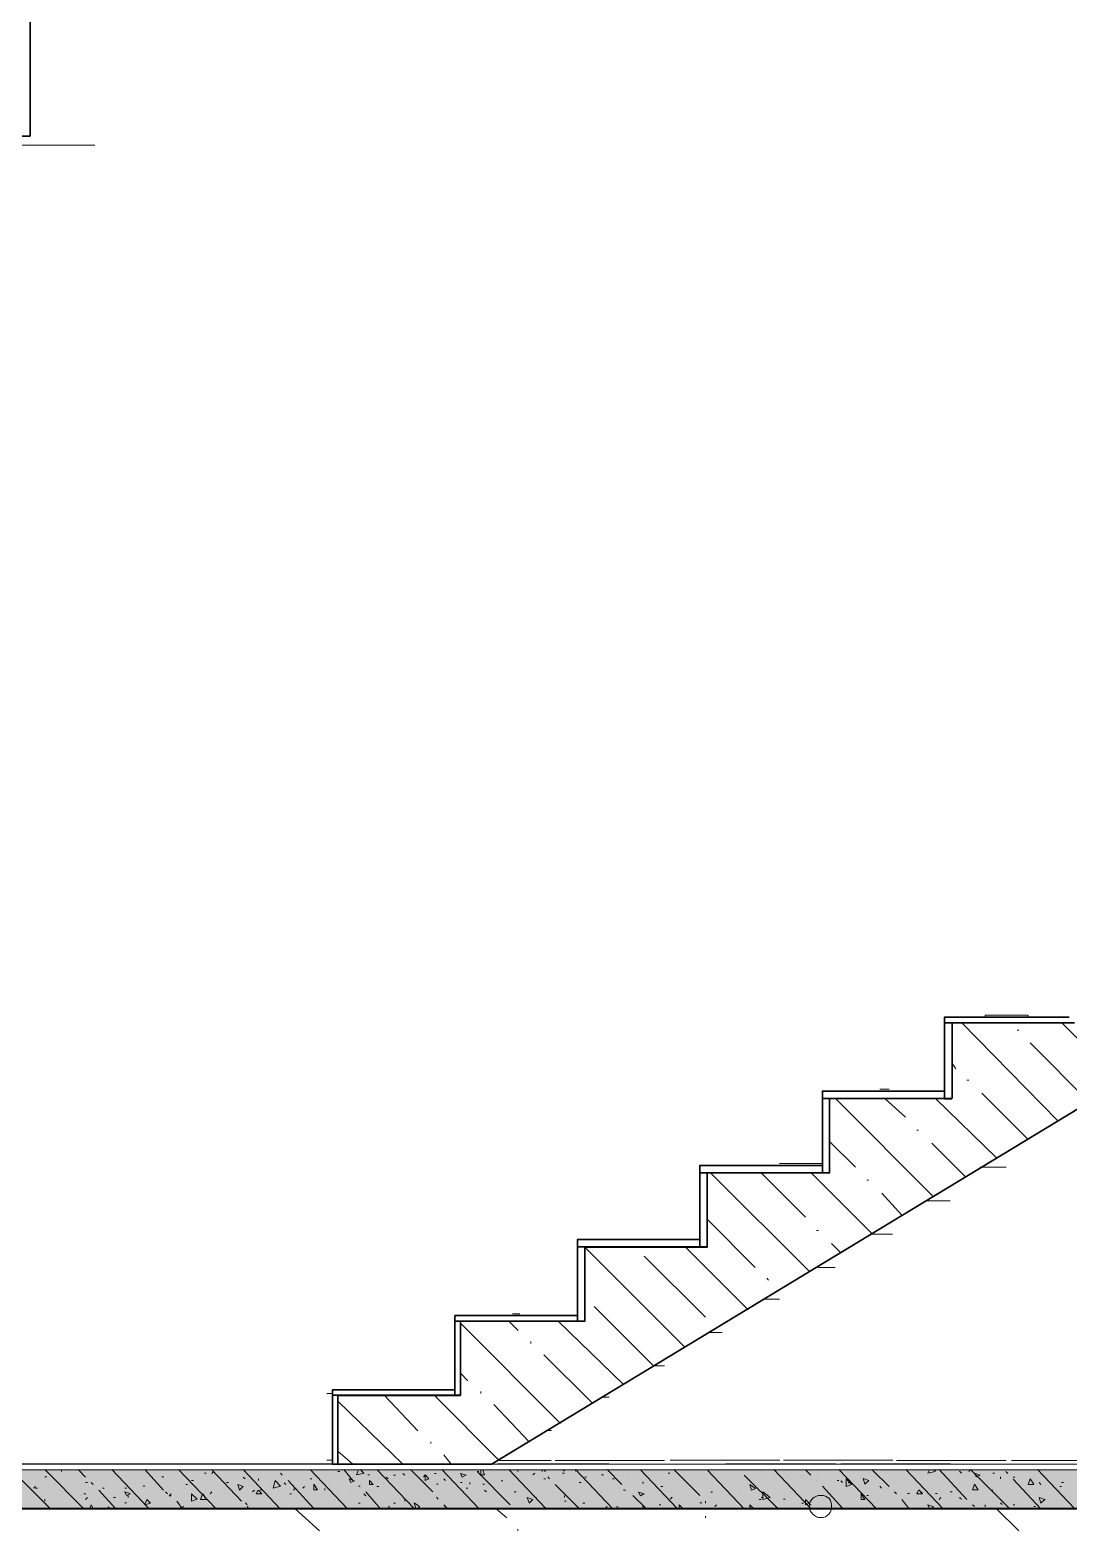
# Model space of a CAD drawing. Header units: millimetres. Extents: x -401725 to 250493, y 305116 to 802890.
# Drawn here: x -375100.369 to -375099.436, y 508948.439 to 508949.787 of the extents above; entities that cross this region are included whole.
import ezdxf

# ---------------------------------------------------------------- set-up
doc = ezdxf.new("R2010")
doc.units = ezdxf.units.MM
doc.layers.add('PDF _Геометрия', color=7, linetype='Continuous', true_color=0x1d1d1d)
doc.layers.add('PDF _Сплошная заливка', color=7, linetype='Continuous', true_color=0xffffff)

msp = doc.modelspace()

# ---------------------------------------------------------------- linework, layer by layer
at = {"color": 7, "lineweight": 30}
for points in [[(-375101.4121, 508949.6922), (-375100.369, 508949.6922), (-375100.369, 508949.8373)], [(-375099.4355, 508948.9006), (-375099.5474, 508948.9006), (-375099.5474, 508948.8341), (-375099.6572, 508948.8341), (-375099.6572, 508948.7674), (-375099.7672, 508948.7674), (-375099.7672, 508948.7007), (-375099.8772, 508948.7007), (-375099.8773, 508948.6324), (-375099.9873, 508948.6324), (-375099.9873, 508948.5657), (-375100.0973, 508948.5657), (-375100.0972, 508948.4991), (-375101.4124, 508948.499)]]:
    msp.add_lwpolyline(points, dxfattribs=at)
at = {"layer": 'PDF _Геометрия', "color": 253, "lineweight": 9, "true_color": 0xaeadac}
for points in [[(-375100.3108, 508949.684), (-375100.3891, 508949.684)], [(-375099.6574, 508948.769), (-375099.6958, 508948.769)], [(-375099.4922, 508948.7657), (-375099.5157, 508948.7657)], [(-375099.5423, 508948.7356), (-375099.564, 508948.7356)], [(-375099.5941, 508948.7056), (-375099.6124, 508948.7056)], [(-375099.6458, 508948.6756), (-375099.6607, 508948.6756)], [(-375099.6958, 508948.6473), (-375099.7107, 508948.6473)], [(-375099.7473, 508948.6172), (-375099.7591, 508948.6172)], [(-375099.7991, 508948.5872), (-375099.8074, 508948.5872)], [(-375100.0973, 508948.5624), (-375100.1022, 508948.5624)], [(-375099.8488, 508948.5592), (-375099.8555, 508948.5592)], [(-375099.9006, 508948.5291), (-375099.9039, 508948.5291)], [(-375100.0973, 508948.5024), (-375100.1022, 508948.5024)], [(-375099.9007, 508948.5023), (-375099.9473, 508948.5023)], [(-375099.799, 508948.5023), (-375099.8973, 508948.5023)], [(-375099.6955, 508948.5024), (-375099.7938, 508948.5024)], [(-375099.5938, 508948.5024), (-375099.6922, 508948.5024)], [(-375099.4922, 508948.5023), (-375099.5906, 508948.5023)], [(-375099.389, 508948.5023), (-375099.4874, 508948.5023)], [(-375100.0972, 508948.4991), (-375100.1372, 508948.4991)], [(-375099.9522, 508948.4992), (-375099.9538, 508948.4992)], [(-375099.849, 508948.4991), (-375099.949, 508948.4991)], [(-375099.7474, 508948.499), (-375099.8457, 508948.499)], [(-375099.6455, 508948.4991), (-375099.7439, 508948.4991)], [(-375099.5422, 508948.4991), (-375099.6406, 508948.4991)], [(-375099.4406, 508948.4989), (-375099.539, 508948.4989)]]:
    msp.add_lwpolyline(points, dxfattribs=at)
at = {"layer": 'PDF _Геометрия', "color": 7, "lineweight": 9}
for points in [[(-375098.2241, 508948.499), (-375101.4124, 508948.499), (-375101.4124, 508949.4956)], [(-375099.4725, 508948.9023), (-375099.5108, 508948.9023), (-375099.5108, 508948.9006)], [(-375099.4725, 508948.9006), (-375099.5108, 508948.9006)], [(-375099.4939, 508948.9024), (-375099.4889, 508948.9024)], [(-375099.4722, 508948.9008), (-375099.4722, 508948.9024)], [(-375099.5989, 508948.8358), (-375099.6056, 508948.8358), (-375099.5973, 508948.8358)], [(-375099.8022, 508948.7008), (-375099.8422, 508948.7008)], [(-375098.2241, 508948.4939), (-375101.4124, 508948.4939), (-375101.4124, 508948.499)], [(-375098.224, 508948.459), (-375101.4124, 508948.459)]]:
    msp.add_lwpolyline(points, dxfattribs=at)
at = {"layer": 'PDF _Геометрия', "color": 7, "lineweight": 30}
for points in [[(-375098.7688, 508949.2175), (-375099.9539, 508948.4992)], [(-375099.5474, 508948.9006), (-375099.5474, 508948.8956), (-375099.5408, 508948.8956)], [(-375099.5474, 508948.9006), (-375099.4358, 508948.9006)], [(-375099.5474, 508948.8272), (-375099.5474, 508948.8956)], [(-375099.4358, 508948.8956), (-375099.5474, 508948.8956)], [(-375099.5406, 508948.8274), (-375099.5406, 508948.8956)], [(-375099.5406, 508948.8274), (-375099.5406, 508948.8956), (-375099.4306, 508948.8956)], [(-375099.6572, 508948.8341), (-375099.6572, 508948.8274), (-375099.6505, 508948.8274)], [(-375099.6572, 508948.8341), (-375099.5472, 508948.8341)], [(-375099.6572, 508948.7608), (-375099.6572, 508948.8274)], [(-375099.5472, 508948.8274), (-375099.6572, 508948.8274)], [(-375099.6507, 508948.7607), (-375099.6507, 508948.8274)], [(-375099.6507, 508948.7607), (-375099.6507, 508948.8274), (-375099.5408, 508948.8274)], [(-375099.5474, 508948.8339), (-375099.5474, 508948.8272)], [(-375099.5408, 508948.8272), (-375099.5474, 508948.8272)], [(-375099.7672, 508948.7674), (-375099.6572, 508948.7674)], [(-375099.7672, 508948.6941), (-375099.7672, 508948.7607)], [(-375099.6572, 508948.7607), (-375099.7672, 508948.7607)], [(-375099.7607, 508948.694), (-375099.7607, 508948.7606)], [(-375099.7607, 508948.694), (-375099.7607, 508948.7606), (-375099.6507, 508948.7606)], [(-375099.6572, 508948.7674), (-375099.6572, 508948.7608)], [(-375099.6505, 508948.7608), (-375099.6572, 508948.7608)], [(-375099.8772, 508948.7007), (-375099.8772, 508948.6941), (-375099.8705, 508948.6941)], [(-375099.8772, 508948.7007), (-375099.7672, 508948.7007)], [(-375099.8772, 508948.6274), (-375099.8772, 508948.6941)], [(-375099.7672, 508948.6941), (-375099.8772, 508948.6941)], [(-375099.8707, 508948.6272), (-375099.8707, 508948.694)], [(-375099.8707, 508948.6272), (-375099.8707, 508948.694), (-375099.7607, 508948.694)], [(-375099.7672, 508948.7008), (-375099.7672, 508948.6941)], [(-375099.7605, 508948.6941), (-375099.7672, 508948.6941)], [(-375099.9873, 508948.6324), (-375099.9873, 508948.6275), (-375099.9822, 508948.6275)], [(-375099.9873, 508948.6324), (-375099.8773, 508948.6324)], [(-375099.9873, 508948.5608), (-375099.9873, 508948.6275)], [(-375099.8774, 508948.6275), (-375099.9873, 508948.6275)], [(-375099.9824, 508948.5607), (-375099.9824, 508948.6273)], [(-375099.9824, 508948.5607), (-375099.9824, 508948.6273), (-375099.8707, 508948.6273)], [(-375099.8772, 508948.6324), (-375099.8772, 508948.6274)], [(-375099.8705, 508948.6274), (-375099.8772, 508948.6274)], [(-375100.0973, 508948.5657), (-375100.0973, 508948.5608), (-375100.0924, 508948.5608)], [(-375100.0973, 508948.5657), (-375099.9873, 508948.5657)], [(-375100.0973, 508948.499), (-375100.0973, 508948.5608)], [(-375099.9873, 508948.5608), (-375100.0973, 508948.5608)], [(-375100.0924, 508948.499), (-375100.0924, 508948.5606), (-375099.9825, 508948.5606)], [(-375100.0924, 508948.499), (-375100.0924, 508948.5606)], [(-375099.9873, 508948.5657), (-375099.9873, 508948.5608)], [(-375099.9822, 508948.5608), (-375099.9873, 508948.5608)], [(-375100.0924, 508948.499), (-375100.0973, 508948.499)], [(-375099.954, 508948.499), (-375100.0924, 508948.499)]]:
    msp.add_lwpolyline(points, dxfattribs=at)
at = {"layer": 'PDF _Геометрия', "lineweight": 9}
for points in [[(-375099.4456, 508948.8074), (-375099.5322, 508948.8958)], [(-375099.389, 508948.8424), (-375099.4423, 508948.8958)], [(-375099.4806, 508948.889), (-375099.4822, 508948.889)], [(-375099.4172, 508948.824), (-375099.4706, 508948.8774)], [(-375099.5372, 508948.8541), (-375099.5406, 508948.8591)], [(-375099.5257, 508948.844), (-375099.5273, 508948.844)], [(-375099.5572, 508948.7392), (-375099.6455, 508948.8275)], [(-375099.5824, 508948.8107), (-375099.6007, 508948.8273)], [(-375099.5006, 508948.7741), (-375099.5556, 508948.8275)], [(-375099.4724, 508948.7907), (-375099.514, 508948.8324)], [(-375099.5708, 508948.7989), (-375099.5724, 508948.7989)], [(-375099.6273, 508948.7657), (-375099.6507, 508948.7889)], [(-375099.5288, 508948.7575), (-375099.5588, 508948.7874)], [(-375099.6691, 508948.6722), (-375099.7574, 508948.7605)], [(-375099.6724, 508948.7208), (-375099.7123, 508948.7607)], [(-375099.6122, 508948.7057), (-375099.6672, 508948.7607)], [(-375099.6156, 508948.7541), (-375099.6173, 508948.7541)], [(-375099.5857, 508948.7225), (-375099.6039, 508948.7424)], [(-375099.7174, 508948.6757), (-375099.7607, 508948.7189)], [(-375099.6607, 508948.709), (-375099.6624, 508948.709)], [(-375099.7808, 508948.6039), (-375099.8707, 508948.694)], [(-375099.7239, 508948.6375), (-375099.7805, 508948.6941)], [(-375099.6408, 508948.689), (-375099.649, 508948.6973)], [(-375099.7623, 508948.6309), (-375099.8172, 508948.6858)], [(-375099.7056, 508948.6641), (-375099.7072, 508948.6659)], [(-375099.8089, 508948.5873), (-375099.8623, 508948.6407)], [(-375099.8925, 508948.5356), (-375099.9824, 508948.6257)], [(-375099.9306, 508948.619), (-375099.9389, 508948.6274)], [(-375099.8358, 508948.5705), (-375099.8941, 508948.6272)], [(-375099.9191, 508948.6072), (-375099.9191, 508948.609)], [(-375099.8641, 508948.5539), (-375099.9074, 508948.5972)], [(-375099.9757, 508948.5739), (-375099.9824, 508948.5806)], [(-375100.0341, 508948.499), (-375100.0924, 508948.5555)], [(-375100.0205, 508948.529), (-375100.0506, 508948.5607)], [(-375099.9474, 508948.5022), (-375100.0057, 508948.5606)], [(-375099.9639, 508948.5623), (-375099.9639, 508948.5641)], [(-375099.9205, 508948.5191), (-375099.9522, 508948.5525)], [(-375100.009, 508948.5174), (-375100.009, 508948.519)], [(-375100.0791, 508948.499), (-375100.0924, 508948.5107)], [(-375099.9906, 508948.499), (-375099.9973, 508948.5074)], [(-375100.3207, 508948.4589), (-375100.3556, 508948.4941)], [(-375100.3407, 508948.494), (-375100.3407, 508948.4924)], [(-375100.3407, 508948.4924), (-375100.3407, 508948.494)], [(-375100.3191, 508948.4872), (-375100.3258, 508948.494)], [(-375100.2622, 508948.4591), (-375100.2956, 508948.494)], [(-375100.249, 508948.4757), (-375100.2657, 508948.494)], [(-375100.2022, 508948.4592), (-375100.2356, 508948.4942)], [(-375100.2106, 508948.4909), (-375100.2122, 508948.4909)], [(-375100.179, 508948.4657), (-375100.2057, 508948.4939)], [(-375100.204, 508948.4923), (-375100.2057, 508948.4906)], [(-375100.1442, 508948.4589), (-375100.1774, 508948.494)], [(-375100.1424, 508948.489), (-375100.144, 508948.4907)], [(-375100.084, 508948.459), (-375100.1174, 508948.494)], [(-375100.0908, 508948.4923), (-375100.0924, 508948.4923)], [(-375100.0789, 508948.4842), (-375100.0872, 508948.494)], [(-375100.0756, 508948.4892), (-375100.0739, 508948.4941)], [(-375100.0688, 508948.4908), (-375100.0756, 508948.4892)], [(-375100.069, 508948.4907), (-375100.0723, 508948.494)], [(-375100.0639, 508948.4892), (-375100.0655, 508948.4892)], [(-375100.024, 508948.4591), (-375100.0574, 508948.494)], [(-375100.0408, 508948.489), (-375100.0424, 508948.489)], [(-375100.0324, 508948.489), (-375100.034, 508948.4906)], [(-375100.0072, 508948.4741), (-375100.0272, 508948.4942)], [(-375100.0139, 508948.4892), (-375100.0155, 508948.4874)], [(-375100.0139, 508948.4841), (-375100.0106, 508948.4857), (-375100.0139, 508948.4892)], [(-375100.0139, 508948.4841), (-375100.0139, 508948.4892)], [(-375100.0041, 508948.4906), (-375100.0057, 508948.4906)], [(-375099.9657, 508948.4591), (-375099.9989, 508948.4941)], [(-375099.9773, 508948.4889), (-375099.9824, 508948.4905)], [(-375099.9807, 508948.4873), (-375099.9824, 508948.4905)], [(-375099.9775, 508948.4889), (-375099.9807, 508948.4872)], [(-375099.9375, 508948.4623), (-375099.9674, 508948.4923)], [(-375099.9658, 508948.4923), (-375099.9674, 508948.4923)], [(-375099.9639, 508948.4892), (-375099.9639, 508948.4941)], [(-375099.9606, 508948.4892), (-375099.9639, 508948.4892)], [(-375099.9606, 508948.4891), (-375099.9623, 508948.494)], [(-375099.9055, 508948.459), (-375099.9389, 508948.494)], [(-375099.9308, 508948.4939), (-375099.9308, 508948.4923)], [(-375099.9155, 508948.4908), (-375099.9172, 508948.4892)], [(-375099.909, 508948.4923), (-375099.909, 508948.494)], [(-375099.9058, 508948.4923), (-375099.9074, 508948.4939)], [(-375099.8889, 508948.4925), (-375099.8906, 508948.4941)], [(-375099.8889, 508948.4909), (-375099.8906, 508948.4909)], [(-375099.8456, 508948.4591), (-375099.8789, 508948.4942)], [(-375099.8789, 508948.4942), (-375099.8789, 508948.4925)], [(-375099.8789, 508948.4925), (-375099.8789, 508948.4942)], [(-375099.8539, 508948.4892), (-375099.8555, 508948.4892)], [(-375099.8372, 508948.4807), (-375099.8506, 508948.494)], [(-375099.8324, 508948.489), (-375099.8324, 508948.489)], [(-375099.7873, 508948.4589), (-375099.8207, 508948.4939)], [(-375099.7941, 508948.4907), (-375099.7957, 508948.4907)], [(-375099.7673, 508948.4708), (-375099.7906, 508948.4941)], [(-375099.7273, 508948.4589), (-375099.7607, 508948.4939)], [(-375099.7574, 508948.4923), (-375099.7574, 508948.4923)], [(-375099.6972, 508948.4591), (-375099.7273, 508948.489)], [(-375099.7208, 508948.494), (-375099.7208, 508948.494)], [(-375099.7123, 508948.4924), (-375099.7123, 508948.4924)], [(-375099.6674, 508948.4591), (-375099.7007, 508948.494)], [(-375099.6873, 508948.4889), (-375099.6873, 508948.4889)], [(-375099.674, 508948.4889), (-375099.674, 508948.4889)], [(-375099.6674, 508948.4889), (-375099.6724, 508948.4939)], [(-375099.6089, 508948.459), (-375099.6423, 508948.494)], [(-375099.5973, 508948.479), (-375099.6124, 508948.4939)], [(-375099.5489, 508948.4592), (-375099.5822, 508948.4941)], [(-375099.5624, 508948.4907), (-375099.5608, 508948.4939)], [(-375099.5558, 508948.4923), (-375099.5624, 508948.4907)], [(-375099.5556, 508948.4925), (-375099.5572, 508948.4941)], [(-375099.5273, 508948.4673), (-375099.5523, 508948.494)], [(-375099.5322, 508948.4908), (-375099.5339, 508948.4925)], [(-375099.5241, 508948.494), (-375099.5257, 508948.4922)], [(-375099.489, 508948.459), (-375099.5241, 508948.494)], [(-375099.5155, 508948.4891), (-375099.5205, 508948.4907)], [(-375099.5189, 508948.4875), (-375099.5205, 508948.4907)], [(-375099.5155, 508948.4891), (-375099.5189, 508948.4875)], [(-375099.5024, 508948.4907), (-375099.504, 508948.4907)], [(-375099.4907, 508948.4906), (-375099.4923, 508948.4924)], [(-375099.4307, 508948.459), (-375099.464, 508948.494)], [(-375100.3507, 508948.4589), (-375100.379, 508948.4873)], [(-375100.364, 508948.479), (-375100.3657, 508948.4773)], [(-375100.3624, 508948.4773), (-375100.3641, 508948.4773)], [(-375100.354, 508948.4874), (-375100.3556, 508948.4874)], [(-375100.3407, 508948.4756), (-375100.3407, 508948.4756)], [(-375100.3173, 508948.4824), (-375100.319, 508948.4824)], [(-375100.3124, 508948.4807), (-375100.3141, 508948.4823)], [(-375100.2922, 508948.459), (-375100.3073, 508948.4757)], [(-375100.3024, 508948.4774), (-375100.304, 508948.4774)], [(-375100.2823, 508948.4774), (-375100.2839, 508948.4774)], [(-375100.2657, 508948.4791), (-375100.2674, 508948.4791)], [(-375100.2489, 508948.4875), (-375100.2505, 508948.4875)], [(-375100.2274, 508948.4805), (-375100.229, 508948.4805)], [(-375100.2222, 508948.4841), (-375100.2239, 508948.4841)], [(-375100.2057, 508948.4824), (-375100.2057, 508948.4824)], [(-375100.1907, 508948.4824), (-375100.1924, 508948.4824)], [(-375100.1774, 508948.479), (-375100.1823, 508948.4806)], [(-375100.1807, 508948.4757), (-375100.1823, 508948.4806)], [(-375100.1774, 508948.4789), (-375100.1807, 508948.4756)], [(-375100.1758, 508948.4856), (-375100.1774, 508948.4872)], [(-375100.1674, 508948.4757), (-375100.169, 508948.474)], [(-375100.1657, 508948.4723), (-375100.1641, 508948.4755)], [(-375100.1638, 508948.4858), (-375100.1638, 508948.4841)], [(-375100.1606, 508948.4724), (-375100.1638, 508948.4757)], [(-375100.1606, 508948.4759), (-375100.1622, 508948.4759)], [(-375100.1541, 508948.484), (-375100.1541, 508948.484)], [(-375100.1505, 508948.4774), (-375100.1489, 508948.4841)], [(-375100.144, 508948.4792), (-375100.1505, 508948.4774)], [(-375100.144, 508948.4791), (-375100.1489, 508948.4841)], [(-375100.1391, 508948.4805), (-375100.1408, 508948.4822)], [(-375100.1139, 508948.4591), (-375100.1372, 508948.4841)], [(-375100.1307, 508948.4774), (-375100.1323, 508948.4756)], [(-375100.1223, 508948.479), (-375100.1239, 508948.4774)], [(-375100.1157, 508948.4856), (-375100.1174, 508948.4856)], [(-375100.1139, 508948.4759), (-375100.1106, 508948.4759), (-375100.1139, 508948.4808)], [(-375100.1139, 508948.4759), (-375100.1139, 508948.4808)], [(-375100.1041, 508948.4756), (-375100.1041, 508948.4772)], [(-375100.094, 508948.4774), (-375100.094, 508948.4774)], [(-375100.0774, 508948.484), (-375100.0823, 508948.4857)], [(-375100.0807, 508948.4824), (-375100.0823, 508948.4857)], [(-375100.0774, 508948.484), (-375100.0807, 508948.4823)], [(-375100.0791, 508948.4872), (-375100.0791, 508948.4872)], [(-375100.0723, 508948.4791), (-375100.0739, 508948.4791)], [(-375100.0639, 508948.4807), (-375100.0606, 508948.4807), (-375100.0639, 508948.4842)], [(-375100.0639, 508948.4807), (-375100.0639, 508948.4842)], [(-375100.0557, 508948.4789), (-375100.0574, 508948.4789)], [(-375100.0473, 508948.4857), (-375100.0489, 508948.4873)], [(-375100.019, 508948.4807), (-375100.019, 508948.4807)], [(-375100.0022, 508948.4808), (-375100.0038, 508948.4808)], [(-375099.9957, 508948.4841), (-375099.9973, 508948.4857)], [(-375099.9807, 508948.4824), (-375099.9824, 508948.4824)], [(-375099.9756, 508948.4774), (-375099.9772, 508948.4774)], [(-375099.974, 508948.4824), (-375099.974, 508948.4808)], [(-375099.9606, 508948.4808), (-375099.9623, 508948.4808)], [(-375099.959, 508948.474), (-375099.9606, 508948.4757)], [(-375099.9441, 508948.484), (-375099.9457, 508948.484)], [(-375099.9256, 508948.4757), (-375099.9256, 508948.4757)], [(-375099.9058, 508948.4856), (-375099.9074, 508948.4856)], [(-375099.9022, 508948.4858), (-375099.9039, 508948.4874)], [(-375099.8756, 508948.459), (-375099.8973, 508948.4806)], [(-375099.874, 508948.4824), (-375099.8756, 508948.4824)], [(-375099.8691, 508948.4873), (-375099.8707, 508948.4873)], [(-375099.8441, 508948.4856), (-375099.8457, 508948.4856)], [(-375099.834, 508948.4756), (-375099.8357, 508948.4756)], [(-375099.8324, 508948.4756), (-375099.8324, 508948.4756)], [(-375099.8191, 508948.484), (-375099.8191, 508948.484)], [(-375099.8175, 508948.4822), (-375099.8191, 508948.4822)], [(-375099.8006, 508948.479), (-375099.8023, 508948.479)], [(-375099.7824, 508948.4789), (-375099.7824, 508948.4789)], [(-375099.7173, 508948.4772), (-375099.7224, 508948.4807)], [(-375099.7208, 508948.4756), (-375099.7224, 508948.4807)], [(-375099.7173, 508948.4772), (-375099.7208, 508948.4756)], [(-375099.6757, 508948.4873), (-375099.6757, 508948.4873)], [(-375099.6624, 508948.4839), (-375099.6624, 508948.4839)], [(-375099.6607, 508948.4857), (-375099.6607, 508948.4857)], [(-375099.6389, 508948.4592), (-375099.6572, 508948.4791)], [(-375099.6423, 508948.4842), (-375099.6439, 508948.4842)], [(-375099.639, 508948.4824), (-375099.6406, 508948.484)], [(-375099.6357, 508948.4789), (-375099.6307, 508948.4806), (-375099.6357, 508948.4856)], [(-375099.6357, 508948.4789), (-375099.6357, 508948.4856)], [(-375099.6325, 508948.4822), (-375099.6341, 508948.4822)], [(-375099.6155, 508948.4841), (-375099.6205, 508948.4859)], [(-375099.6189, 508948.4808), (-375099.6205, 508948.4859)], [(-375099.6155, 508948.4841), (-375099.6189, 508948.4808)], [(-375099.604, 508948.4775), (-375099.6056, 508948.4791)], [(-375099.5991, 508948.4773), (-375099.5991, 508948.4773)], [(-375099.5923, 508948.4758), (-375099.5923, 508948.4758)], [(-375099.5724, 508948.4723), (-375099.5708, 508948.4755)], [(-375099.5671, 508948.4725), (-375099.5705, 508948.4758)], [(-375099.5222, 508948.4759), (-375099.5206, 508948.4809)], [(-375099.5172, 508948.4759), (-375099.5222, 508948.4759)], [(-375099.5171, 508948.4759), (-375099.5205, 508948.4809)], [(-375099.504, 508948.4757), (-375099.5056, 508948.4757)], [(-375099.4972, 508948.4858), (-375099.4972, 508948.4874)], [(-375099.4842, 508948.4873), (-375099.4858, 508948.4873)], [(-375099.4608, 508948.4589), (-375099.4858, 508948.4855)], [(-375099.4839, 508948.4858), (-375099.4839, 508948.4858)], [(-375099.4722, 508948.4807), (-375099.4706, 508948.4857)], [(-375099.4672, 508948.4807), (-375099.4722, 508948.4807)], [(-375099.4672, 508948.4808), (-375099.4706, 508948.4858)], [(-375099.4673, 508948.4774), (-375099.4673, 508948.4774)], [(-375099.4608, 508948.4806), (-375099.4624, 508948.4823)], [(-375099.4423, 508948.479), (-375099.4439, 508948.479)], [(-375099.4407, 508948.4824), (-375099.4423, 508948.4824)], [(-375100.3556, 508948.4674), (-375100.3556, 508948.4657)], [(-375100.354, 508948.464), (-375100.354, 508948.464)], [(-375100.3239, 508948.4708), (-375100.3239, 508948.4708)], [(-375100.3189, 508948.4723), (-375100.3206, 508948.4723)], [(-375100.3173, 508948.469), (-375100.319, 508948.4673)], [(-375100.3157, 508948.4589), (-375100.3141, 508948.4624)], [(-375100.3124, 508948.459), (-375100.3141, 508948.4623)], [(-375100.2923, 508948.469), (-375100.294, 508948.469)], [(-375100.279, 508948.4725), (-375100.2839, 508948.4741)], [(-375100.2823, 508948.4707), (-375100.2839, 508948.4741)], [(-375100.2823, 508948.4641), (-375100.2839, 508948.4641)], [(-375100.279, 508948.4724), (-375100.2823, 508948.4708)], [(-375100.2807, 508948.4707), (-375100.2807, 508948.4691)], [(-375100.2755, 508948.4658), (-375100.2755, 508948.4658)], [(-375100.2657, 508948.4623), (-375100.2641, 508948.4673)], [(-375100.2608, 508948.464), (-375100.2657, 508948.4623)], [(-375100.2608, 508948.4639), (-375100.2641, 508948.4672)], [(-375100.2456, 508948.4724), (-375100.2473, 508948.474)], [(-375100.2423, 508948.4724), (-375100.244, 508948.4706)], [(-375100.2423, 508948.4706), (-375100.244, 508948.4706)], [(-375100.2323, 508948.459), (-375100.2372, 508948.4658)], [(-375100.2239, 508948.4658), (-375100.2189, 508948.4674), (-375100.2239, 508948.4724)], [(-375100.2239, 508948.4658), (-375100.2239, 508948.4724)], [(-375100.2157, 508948.4673), (-375100.2141, 508948.4723)], [(-375100.2108, 508948.4673), (-375100.2157, 508948.4673)], [(-375100.2105, 508948.4675), (-375100.2138, 508948.4724)], [(-375100.2106, 508948.4674), (-375100.2106, 508948.4674)], [(-375100.2057, 508948.474), (-375100.2073, 508948.4724)], [(-375100.1739, 508948.4625), (-375100.1755, 508948.4642)], [(-375100.1608, 508948.4723), (-375100.1657, 508948.4723)], [(-375100.134, 508948.4724), (-375100.1356, 508948.4724)], [(-375100.1174, 508948.4706), (-375100.1174, 508948.4706)], [(-375100.0823, 508948.4707), (-375100.0823, 508948.4707)], [(-375100.0723, 508948.464), (-375100.0739, 508948.464)], [(-375100.0674, 508948.4706), (-375100.069, 508948.4722)], [(-375100.0541, 508948.4589), (-375100.0674, 508948.474)], [(-375100.0408, 508948.464), (-375100.0424, 508948.464)], [(-375100.0324, 508948.4657), (-375100.0324, 508948.4673)], [(-375100.019, 508948.4608), (-375100.0239, 508948.4641)], [(-375100.0223, 508948.4591), (-375100.0239, 508948.4641)], [(-375100.0022, 508948.4675), (-375100.0038, 508948.4692)], [(-375099.994, 508948.459), (-375099.9973, 508948.4623)], [(-375099.9957, 508948.4607), (-375099.9973, 508948.4623)], [(-375099.9324, 508948.474), (-375099.934, 508948.474)], [(-375099.9173, 508948.4673), (-375099.9223, 508948.4689)], [(-375099.9207, 508948.4641), (-375099.9223, 508948.4689)], [(-375099.9174, 508948.4673), (-375099.9207, 508948.464)], [(-375099.9139, 508948.4691), (-375099.9155, 508948.4691)], [(-375099.8922, 508948.4675), (-375099.8922, 508948.4675)], [(-375099.8889, 508948.4691), (-375099.8889, 508948.4707)], [(-375099.8873, 508948.4657), (-375099.8889, 508948.4657)], [(-375099.8707, 508948.464), (-375099.8723, 508948.464)], [(-375099.8539, 508948.4659), (-375099.8539, 508948.4659)], [(-375099.8155, 508948.4591), (-375099.8273, 508948.4707)], [(-375099.8173, 508948.4723), (-375099.8224, 508948.4739)], [(-375099.8207, 508948.4706), (-375099.8224, 508948.4739)], [(-375099.8175, 508948.4722), (-375099.8207, 508948.4706)], [(-375099.8023, 508948.4624), (-375099.8039, 508948.4624)], [(-375099.7922, 508948.4692), (-375099.7938, 508948.4674)], [(-375099.7824, 508948.459), (-375099.7857, 508948.4623)], [(-375099.7857, 508948.459), (-375099.7857, 508948.4623)], [(-375099.7656, 508948.4641), (-375099.7672, 508948.4641)], [(-375099.7623, 508948.464), (-375099.7623, 508948.4656)], [(-375099.7558, 508948.4739), (-375099.7574, 508948.4739)], [(-375099.7523, 508948.4624), (-375099.7539, 508948.4608)], [(-375099.7474, 508948.474), (-375099.7474, 508948.474)], [(-375099.7305, 508948.4708), (-375099.7305, 508948.4708)], [(-375099.7289, 508948.4657), (-375099.7289, 508948.4657)], [(-375099.719, 508948.459), (-375099.7224, 508948.4623)], [(-375099.7224, 508948.459), (-375099.7224, 508948.4623)], [(-375099.7123, 508948.4673), (-375099.714, 508948.4673)], [(-375099.7107, 508948.469), (-375099.7123, 508948.469)], [(-375099.7107, 508948.4673), (-375099.704, 508948.4689), (-375099.7107, 508948.474)], [(-375099.7107, 508948.4673), (-375099.7107, 508948.474)], [(-375099.6906, 508948.4674), (-375099.6922, 508948.4674)], [(-375099.674, 508948.4639), (-375099.6757, 508948.4639)], [(-375099.6724, 508948.4623), (-375099.669, 508948.4639), (-375099.6724, 508948.4673)], [(-375099.6724, 508948.4623), (-375099.6724, 508948.4673)], [(-375099.6673, 508948.4625), (-375099.6689, 508948.4625)], [(-375099.6539, 508948.469), (-375099.6539, 508948.469)], [(-375099.6224, 508948.4673), (-375099.619, 508948.4673), (-375099.6224, 508948.4724)], [(-375099.6224, 508948.4673), (-375099.6224, 508948.4724)], [(-375099.6156, 508948.4708), (-375099.6173, 508948.4708)], [(-375099.5906, 508948.4724), (-375099.5923, 508948.474)], [(-375099.5791, 508948.4589), (-375099.5857, 508948.4672)], [(-375099.579, 508948.4725), (-375099.5806, 508948.4725)], [(-375099.5724, 508948.4739), (-375099.5724, 508948.4739)], [(-375099.5674, 508948.4723), (-375099.5724, 508948.4723)], [(-375099.5673, 508948.4724), (-375099.5689, 508948.4742)], [(-375099.5574, 508948.4606), (-375099.5624, 508948.4624)], [(-375099.5608, 508948.459), (-375099.5624, 508948.4624)], [(-375099.554, 508948.4725), (-375099.5556, 508948.4725)], [(-375099.5507, 508948.4691), (-375099.5523, 508948.4673)], [(-375099.5407, 508948.474), (-375099.5423, 508948.474)], [(-375099.5322, 508948.4675), (-375099.5339, 508948.4691)], [(-375099.5206, 508948.4608), (-375099.5222, 508948.4624)], [(-375099.5108, 508948.4656), (-375099.5108, 508948.4656)], [(-375099.5108, 508948.4623), (-375099.5108, 508948.4606)], [(-375099.4956, 508948.4626), (-375099.4972, 508948.4642)], [(-375099.4842, 508948.4623), (-375099.4858, 508948.4623)], [(-375099.4574, 508948.4673), (-375099.4624, 508948.4689)], [(-375099.4608, 508948.4639), (-375099.4624, 508948.4689)], [(-375099.4571, 508948.4675), (-375099.4605, 508948.4641)], [(-375100.2972, 508948.4591), (-375100.2989, 508948.4607)], [(-375100.2989, 508948.4591), (-375100.2989, 508948.4607)], [(-375100.2307, 508948.4607), (-375100.2323, 508948.4607)], [(-375100.1723, 508948.4592), (-375100.1739, 508948.4608)], [(-375100.109, 508948.439), (-375100.1307, 508948.4589)], [(-375100.0457, 508948.4607), (-375100.0473, 508948.4607)], [(-375100.019, 508948.4607), (-375100.0207, 508948.4591)], [(-375099.9406, 508948.4507), (-375099.9506, 508948.459)], [(-375099.8772, 508948.4608), (-375099.8772, 508948.459)], [(-375099.8506, 508948.4608), (-375099.8522, 508948.4592)], [(-375099.8406, 508948.4607), (-375099.8422, 508948.4607)], [(-375099.8175, 508948.4607), (-375099.8191, 508948.4607)], [(-375099.7623, 508948.4507), (-375099.7623, 508948.4523)], [(-375099.639, 508948.459), (-375099.6406, 508948.4606)], [(-375099.5572, 508948.4608), (-375099.5588, 508948.4592)], [(-375099.4807, 508948.4389), (-375099.5007, 508948.4589)], [(-375099.4657, 508948.4608), (-375099.4673, 508948.4608)], [(-375099.9308, 508948.4389), (-375099.9308, 508948.4406)]]:
    msp.add_lwpolyline(points, dxfattribs=at)
at = {"layer": 'PDF _Геометрия', "color": 7, "lineweight": 9}
msp.add_lwpolyline([(-375099.9289, 508948.634), (-375099.9356, 508948.634)], close=True, dxfattribs=at)
at = {"layer": 'PDF _Геометрия', "color": 7, "lineweight": 40}
msp.add_lwpolyline([(-375101.4124, 508948.459), (-375098.2241, 508948.459)], dxfattribs=at)
at = {"layer": 'PDF _Геометрия', "color": 7, "lineweight": 5}
for points in [[(-375099.6588, 508948.4708), (-375099.6638, 508948.4708), (-375099.6689, 508948.4674), (-375099.6689, 508948.4607)], [(-375099.6489, 508948.4607), (-375099.6489, 508948.4674), (-375099.6522, 508948.4708), (-375099.6588, 508948.4708)], [(-375099.6689, 508948.4607), (-375099.6689, 508948.4557), (-375099.6638, 508948.4509), (-375099.6588, 508948.4509)], [(-375099.6588, 508948.4509), (-375099.6522, 508948.4509), (-375099.6489, 508948.4557), (-375099.6489, 508948.4607)]]:
    msp.add_open_spline(points, degree=3, dxfattribs=at)
at = {"layer": 'PDF _Геометрия', "color": 7, "lineweight": 9}
for points in [[(-375099.6588, 508948.4708), (-375099.6638, 508948.4708), (-375099.6689, 508948.4674), (-375099.6689, 508948.4607)], [(-375099.6489, 508948.4607), (-375099.6489, 508948.4674), (-375099.6522, 508948.4708), (-375099.6588, 508948.4708)], [(-375099.6689, 508948.4607), (-375099.6689, 508948.4557), (-375099.6638, 508948.4509), (-375099.6588, 508948.4509)], [(-375099.6588, 508948.4509), (-375099.6522, 508948.4509), (-375099.6489, 508948.4557), (-375099.6489, 508948.4607)]]:
    msp.add_open_spline(points, degree=3, dxfattribs=at)
at = {"layer": 'PDF _Сплошная заливка', "lineweight": 5, "transparency": 33554559}
msp.add_solid([(-375098.224, 508948.4939), (-375101.4124, 508948.4939), (-375098.224, 508948.4588), (-375101.4124, 508948.4588)], dxfattribs=at)

doc.saveas('drawing.dxf')
